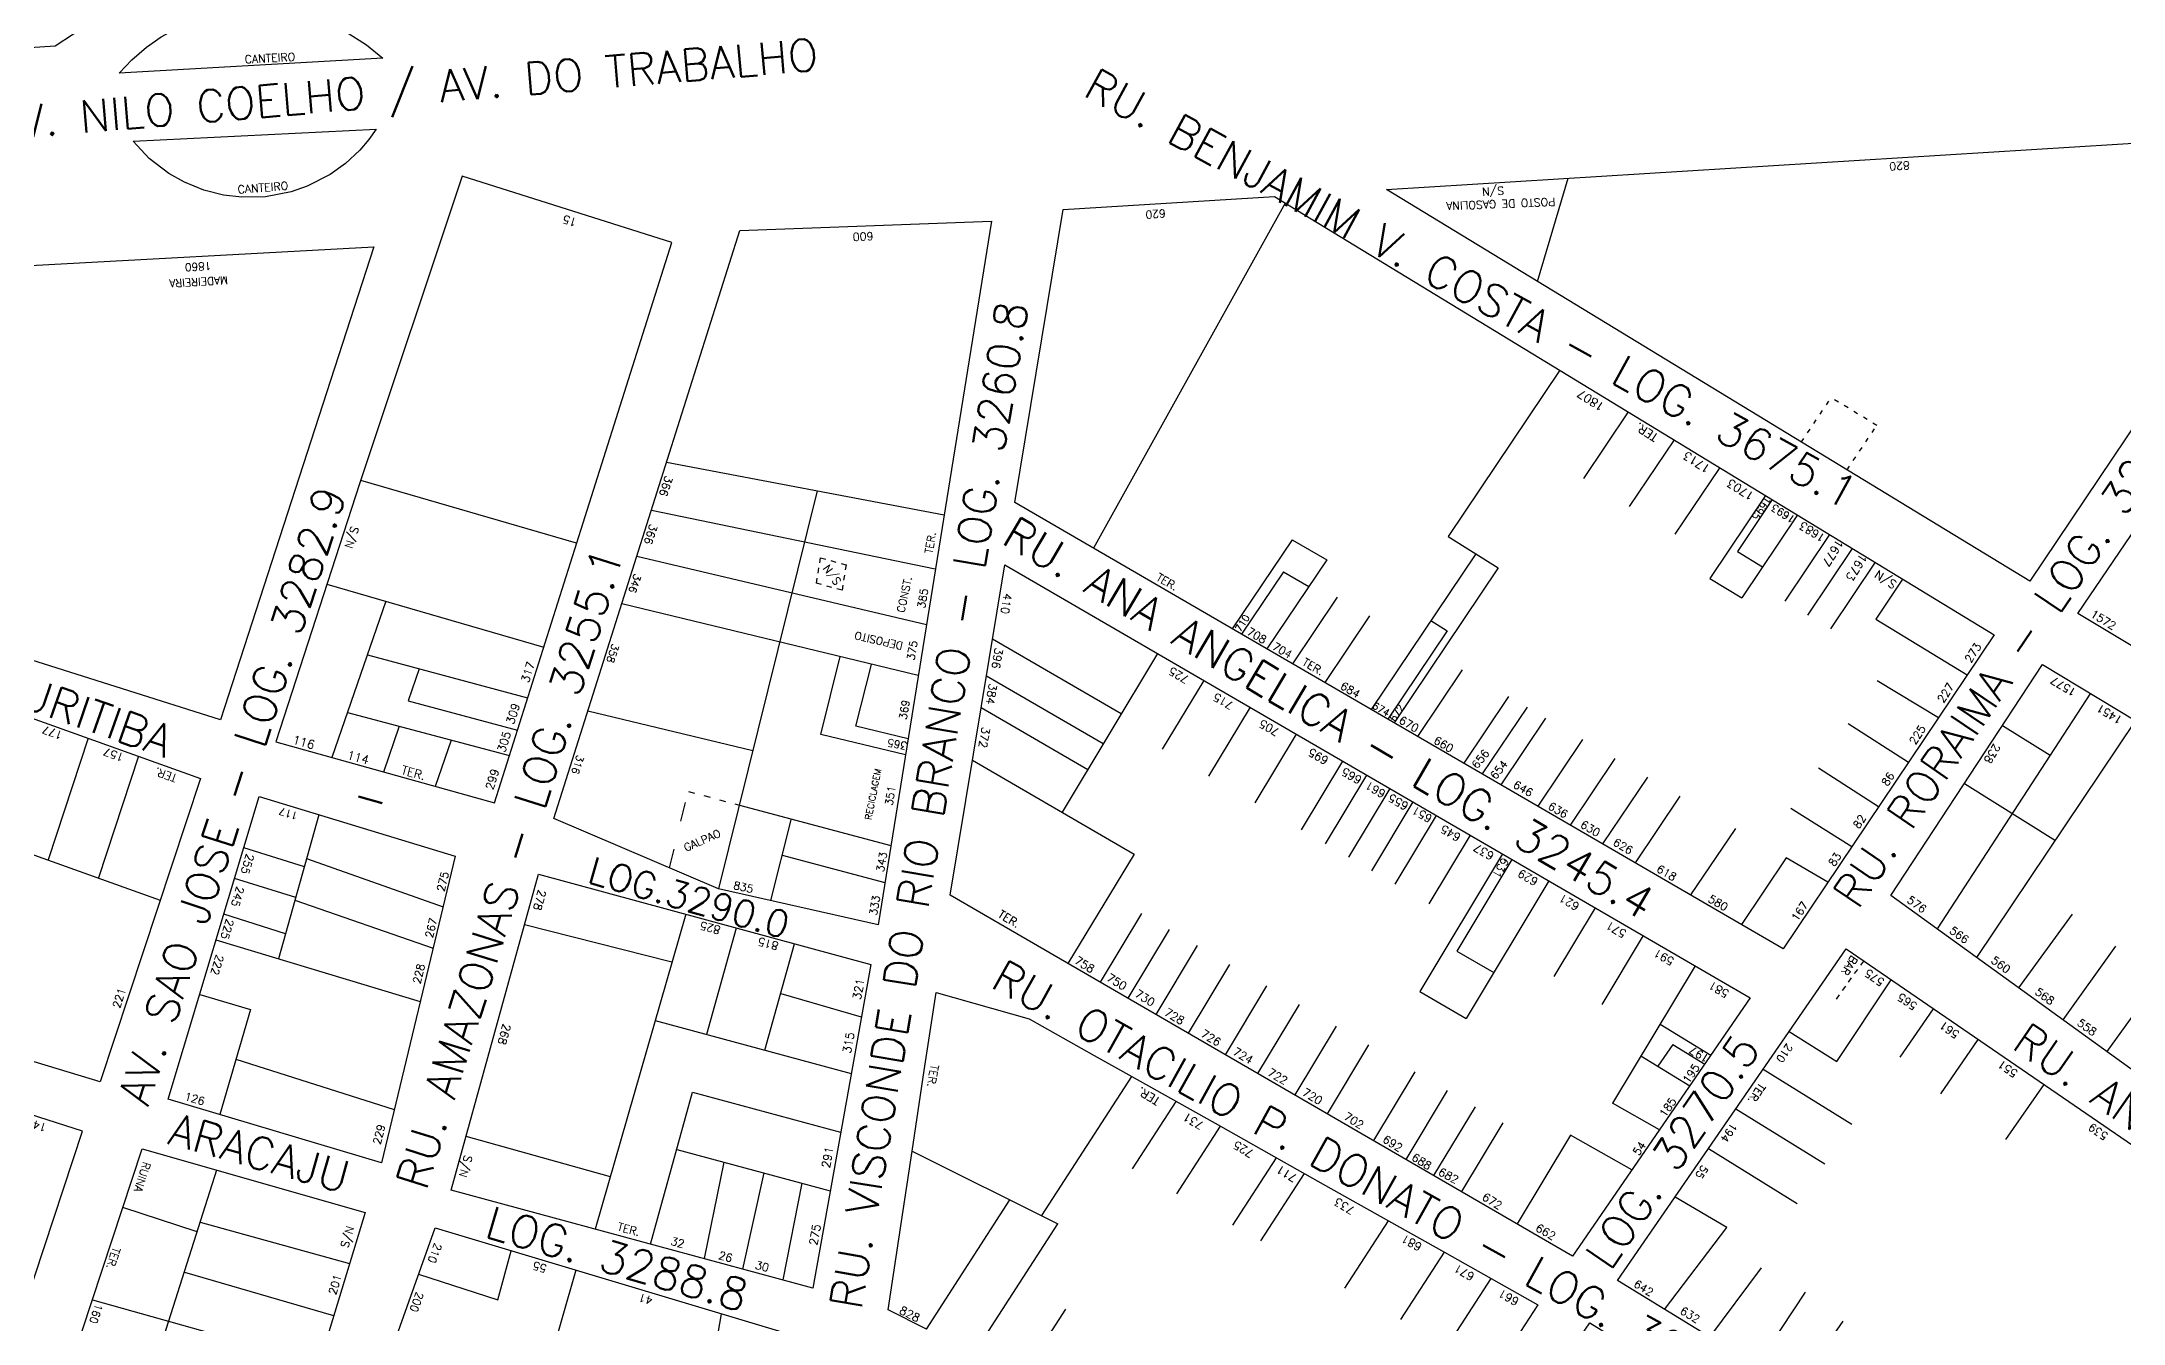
# Model space of a CAD drawing. Extents: x 714896 to 749292, y 8417558 to 8447149.
# Drawn here: x 738860.4 to 739249.2, y 8427683.7 to 8427923.2 of the extents above; entities that cross this region are included whole.
import ezdxf

# ---------------------------------------------------------------- set-up
doc = ezdxf.new("R2010")
doc.units = 0
doc.header["$MEASUREMENT"] = 0
doc.linetypes.add('ACAD_ISO03W100', pattern=[30, 12, -18])
for name, color, linetype in [('LOTE', 7, 'CONTINUOUS'), ('NUM-PORTA', 7, 'CONTINUOUS'), ('QUADRA', 6, 'CONTINUOUS'), ('TEXTO', 7, 'CONTINUOUS'), ('TEXTODERUA', 3, 'CONTINUOUS')]:
    doc.layers.add(name, color=color, linetype=linetype)
doc.styles.add('ROMANS', font='ROMANS.SHX', dxfattribs={"height": 1.5})

msp = doc.modelspace()

# ---------------------------------------------------------------- linework, layer by layer
at = {"layer": 'LOTE', "color": 7}
for p, q in [((739092.65, 8427892.99), (739056.81, 8427828.54)), ((739143.9, 8427861.78), (739123.05, 8427830.72, -6.58)), ((739156.71, 8427853.97), (739148.34, 8427841.52)), ((739165.25, 8427848.77), (739156.88, 8427836.32)), ((738977.1, 8427844.6, 528.31), (739028.93, 8427834.78, 530.31)), ((738960.28, 8427829.43, 529.93), (738919.97, 8427841.14, 529.09)), ((739173.79, 8427843.57), (739165.42, 8427831.12)), ((738986.84, 8427764.88, 528.37), (739005.28, 8427839.26, 529.32)), ((739182.33, 8427838.37), (739171.92, 8427822.87)), ((739183.61, 8427837.59), (739177.11, 8427827.91)), ((739027.29, 8427824.62, 530.31), (738974.25, 8427835.57, 528.31)), ((739188.3, 8427834.73), (739177.9, 8427819.23)), ((739093.92, 8427830.11), (739082.74, 8427813.47)), ((739123.05, 8427830.72, -6.58), (739132.44, 8427824.83)), ((739194.28, 8427831.08), (739185.92, 8427818.63)), ((739198.55, 8427828.48), (739190.19, 8427816.03)), ((739025.61, 8427814.17, 530.31), (738971.52, 8427826.95, 528.31)), ((739005.4, 8427823.87, 529.31), (739005.56, 8427824.83, 529.31)), ((739005.71, 8427825.78, 529.32), (739005.86, 8427826.73, 529.32)), ((739005.86, 8427826.73, 529.32), (739006.82, 8427826.46, 529.35)), ((739007.77, 8427826.2, 529.37), (739008.73, 8427825.93, 529.4)), ((739009.68, 8427825.67, 529.43), (739010.63, 8427825.41, 529.45)), ((739010.63, 8427825.41, 529.45), (739010.48, 8427824.46, 529.45)), ((739100.4, 8427826.34), (739089.23, 8427809.7)), ((739128.21, 8427827.48), (739108.68, 8427798.39)), ((739132.44, 8427824.83), (739113.01, 8427795.88)), ((739177.11, 8427827.91), (739181.8, 8427825.04)), ((739202.82, 8427825.88), (739194.46, 8427813.43)), ((738913.67, 8427821.82, 529.09), (738954.15, 8427810.05, 529.93)), ((739005.1, 8427821.97, 529.3), (739005.25, 8427822.92, 529.3)), ((739006.05, 8427821.71, 529.32), (739005.1, 8427821.97, 529.3)), ((739007.96, 8427821.18, 529.38), (739007.01, 8427821.44, 529.35)), ((739009.86, 8427820.66, 529.43), (739008.91, 8427820.92, 529.4)), ((739010.01, 8427821.61, 529.44), (739009.86, 8427820.66, 529.43)), ((739010.32, 8427823.51, 529.45), (739010.17, 8427822.56, 529.44)), ((739092.29, 8427824.11), (739084.47, 8427812.46)), ((739171.92, 8427822.87), (739177.9, 8427819.23)), ((739207.95, 8427822.76), (739202.93, 8427815.29)), ((738924.67, 8427818.62, 529.48), (738914.59, 8427789.39, 530.14)), ((739024.09, 8427804.74, 530.31), (738968.73, 8427818.1, 528.31)), ((739102.35, 8427819.39), (739093.99, 8427806.93)), ((739108.4, 8427815.87), (739100.04, 8427803.42)), ((739122.89, 8427813.11), (739111.8, 8427796.59)), ((739119.85, 8427815.02, -2.56), (739122.89, 8427813.11)), ((739202.93, 8427815.29), (739220.01, 8427804.88)), ((739068.77, 8427808.85, 530.55), (739050.95, 8427779.19, 530.55)), ((738921.21, 8427808.61, 529.53), (738951.15, 8427800.57, 529.93)), ((738930.88, 8427806.01, 529.7), (738928.81, 8427800.02, 529.84)), ((739005.91, 8427793.74, 530.12), (739009.51, 8427808.26, 530.31)), ((739012.46, 8427795.24, 530.16), (739015.34, 8427806.81, 530.31)), ((739125.69, 8427805.82), (739117.33, 8427793.37)), ((739077.41, 8427803.81, 530.55), (739069.68, 8427790.95, 530.55)), ((739203.2, 8427803.83, -1.19), (739214.62, 8427796.86)), ((739243.04, 8427801.42, 528.77), (739214.38, 8427757.42, 530.79)), ((738917.48, 8427797.85, 529.68), (738947.73, 8427789.76, 529.93)), ((738928.81, 8427800.02, 529.66), (738949.24, 8427794.53, 529.93)), ((738993.23, 8427790.64, 529.42), (738962.39, 8427798.08, 528.31)), ((739086.06, 8427798.8, 530.55), (739078.33, 8427785.94, 530.55)), ((739134.34, 8427800.8), (739125.98, 8427788.35)), ((739137.8, 8427798.79), (739129.44, 8427786.34)), ((738927.17, 8427795.26, 529.94), (738924.22, 8427786.7, 530.14)), ((739021.71, 8427789.93, 530.31), (739005.91, 8427793.74, 529.74)), ((739022.19, 8427792.89, 530.31), (739012.46, 8427795.24, 529.96)), ((739094.71, 8427793.77, 530.55), (739086.98, 8427780.92, 530.55)), ((739141.25, 8427796.78), (739132.89, 8427784.33)), ((739197.79, 8427795.79, -1.19), (739209.05, 8427788.55)), ((739251.46, 8427796.33, 528.77), (739221.76, 8427752.08, 530.79)), ((739226.62, 8427795.42), (739235.5, 8427789.86, 276.52)), ((738936.84, 8427792.68, 529.94), (738933.85, 8427784.01, 530.14)), ((739148.17, 8427792.76), (739139.81, 8427780.31)), ((739103.36, 8427788.75, 530.55), (739095.63, 8427775.9, 530.55)), ((739107.84, 8427786.13, 530.55), (739100.11, 8427773.27, 530.55)), ((739154.22, 8427789.25), (739145.86, 8427776.79)), ((739160.28, 8427785.73), (739151.92, 8427773.28)), ((739192.22, 8427787.49, -1.19), (739203.47, 8427780.25)), ((739112.17, 8427783.63, 530.55), (739104.44, 8427770.77, 530.55)), ((739166.33, 8427782.21), (739157.97, 8427769.76)), ((739219.48, 8427784.56), (739236.52, 8427773.89, 530.32)), ((738912.17, 8427778.73, 528.83), (738904.63, 8427751.82, 528.65)), ((738990.72, 8427780.52, 528.75), (739018.99, 8427772.96)), ((738996.59, 8427762.68, 528.37), (739000.34, 8427777.79, 528.56)), ((739116.49, 8427781.11, 530.55), (739108.77, 8427768.26, 530.55)), ((739120.82, 8427778.6, 530.55), (739113.09, 8427765.75, 530.55)), ((739187.05, 8427779.93, -0.76), (739198.46, 8427772.78)), ((739127.18, 8427774.91, 530.55), (739119.45, 8427762.05, 530.55)), ((739176.71, 8427776.18), (739168.34, 8427763.73)), ((738909.45, 8427769.02, 528.7), (738898.14, 8427772.57, 529.67)), ((738909.85, 8427770.54, 528.77), (738935.34, 8427761.53, 527.35)), ((738998.7, 8427771.17, 358.66), (739017.88, 8427766.05)), ((739064.45, 8427771.35), (739052.02, 8427750.95)), ((739133.23, 8427771.39, 530.55), (739117.78, 8427745.67, 530.55)), ((739134.96, 8427770.36, 530.55), (739124.67, 8427753.24, 530.55)), ((739186.22, 8427770.66), (739177.86, 8427758.2)), ((739194, 8427766.14), (739186.22, 8427770.66)), ((738907.83, 8427763.24, 528.69), (738896.38, 8427766.83, 529.67)), ((739141.89, 8427766.36, 530.55), (739126.44, 8427740.64, 530.55)), ((738907.69, 8427762.79, 528.73), (738933.48, 8427753.82, 527.35)), ((738905.93, 8427756.5, 528.69), (738894.4, 8427760.12, 529.67)), ((738980.68, 8427760.13, 530.91), (738963.75, 8427701.32, 528.04)), ((739065.8, 8427760.29), (739058.08, 8427747.44)), ((739150.54, 8427761.33, 530.55), (739142.81, 8427748.47, 530.55)), ((739239.63, 8427760.17, 530.47), (739229.62, 8427746.39, 530.79)), ((738892.94, 8427755.33, 529.67), (738931.09, 8427743.86, 527.35)), ((738950.56, 8427758.23, 530.91), (738977.82, 8427751.32, 530.6)), ((738984.61, 8427737.7, 530.22), (738990.13, 8427757.57, 530.91)), ((738995.46, 8427734.76, 530.27), (739001, 8427754.61, 530.91)), ((739070.99, 8427757.28), (739063.27, 8427744.43)), ((739159.49, 8427756.13, 530.55), (739151.76, 8427743.27, 530.55)), ((738977.82, 8427751.32, 530.6), (738978.12, 8427751.23, 530.6)), ((739076.19, 8427754.27), (739068.46, 8427741.42)), ((739082.24, 8427750.76), (739074.51, 8427737.91)), ((739169.18, 8427750.5, 530.55), (739153.75, 8427724.82, 526.45)), ((739200.14, 8427750.61, 531.67), (739200.71, 8427751.37, 530.92)), ((739247.72, 8427754.17, 530.47), (739237.87, 8427740.42, 530.79)), ((739089.16, 8427746.75), (739081.43, 8427733.89)), ((739195.68, 8427732.59, 533.25), (739205.82, 8427747.87, 530.92)), ((739196.74, 8427745.88, 533.24), (739197.33, 8427746.67, 533.11)), ((739197.81, 8427747.47, 532.98), (739198.4, 8427748.26, 532.78)), ((739198.98, 8427749.05, 532.51), (739199.57, 8427749.84, 532.16)), ((739256.11, 8427748.39, 530.49), (739246.11, 8427734.46, 530.79)), ((738889.91, 8427745.14, 529.67), (738899.39, 8427742.32, 528.63)), ((738998.41, 8427745.34, 530.73), (739013.46, 8427740.97, 530.83)), ((739095.22, 8427743.24), (739087.49, 8427730.38)), ((739195.57, 8427744.29, 533.45), (739196.16, 8427745.09, 533.35)), ((738899.39, 8427742.32, 528.57), (738893.63, 8427722.71, 527.35)), ((738974.97, 8427740.31), (739011.57, 8427730.4)), ((739102.14, 8427739.22), (739094.41, 8427726.37)), ((739162.66, 8427739.6, -0.43), (739172.12, 8427733.8)), ((739207.52, 8427733.45, 532.41), (739213.69, 8427742.48, 530.92)), ((739108.19, 8427735.71), (739100.47, 8427722.86)), ((739165.02, 8427735.81), (739162.23, 8427731.76)), ((739165.02, 8427735.81), (739170.98, 8427732.15)), ((739186.74, 8427738.2, 534.52), (739195.68, 8427732.59, 533.25)), ((739215.07, 8427726.61, 532.28), (739222.04, 8427736.76, 530.92)), ((738896.66, 8427733.04, 528.41), (738926.23, 8427723.66, 527.35)), ((739159.08, 8427733.69, 530.37), (739168.21, 8427728.09, 530.79)), ((739181.91, 8427731.18, 534.52), (739198.49, 8427720.93, 533.38)), ((739116.84, 8427730.7), (739109.12, 8427717.84)), ((739122.9, 8427727.18), (739115.17, 8427714.33)), ((739227.21, 8427718.05, 532.14), (739234.37, 8427728.31, 530.92)), ((738981.94, 8427726.88), (739009.59, 8427719.39)), ((739128.09, 8427724.17), (739120.36, 8427711.32)), ((739162.52, 8427719.86, 530.79), (739153.75, 8427724.82, 530.19)), ((739176.81, 8427723.76, 534.52), (739193.39, 8427713.52, 533.38)), ((739133.28, 8427721.16), (739125.55, 8427708.31)), ((738939.63, 8427718.68, 530.91), (738966.58, 8427711.15, 529.28)), ((738979, 8427716.21), (739007.63, 8427708.45)), ((739145.89, 8427718.86, 2.65), (739135.93, 8427702.29)), ((739157.37, 8427712.39, 530.79), (739145.89, 8427718.86, 2.65)), ((739171.7, 8427716.35, 534.52), (739188.28, 8427706.11, 533.38)), ((738893.03, 8427712.35, 531.91), (738882.33, 8427678.61, 531.18)), ((738987.82, 8427713.82, 529.82), (738984.14, 8427695.79, 528.04)), ((738995.28, 8427711.8, 529.97), (738991.3, 8427693.85, 528.04)), ((739002.37, 8427709.88, 530.29), (738998.78, 8427691.82, 528.04)), ((738889.43, 8427700.79, 531.46), (738875.53, 8427705.32, 531.91)), ((739175.1, 8427701.6, 533.68), (739165.46, 8427707.3, 534.52)), ((738889.99, 8427702.58, 531.5), (738917.87, 8427694.88, 530.25)), ((739163.48, 8427686.31, 533.17), (739175.1, 8427701.6, 533.68)), ((738945.6, 8427688.1, 531.56), (738948.1, 8427697.25, 532.09)), ((738887.08, 8427693.27, 531.35), (738914.91, 8427685.14, 530.25)), ((738930.79, 8427692.87, 530.74), (738945.6, 8427688.1, 531.56)), ((738960.15, 8427693.64, 532.09), (738942.86, 8427633.76, 530.41)), ((739181.5, 8427694.09, 533.4), (739171.89, 8427681.15, 533.17)), ((739189.74, 8427689.53, 533.27), (739180.65, 8427675.78, 533.17)), ((738869.85, 8427688.09, 531.91), (738912.19, 8427676.17, 530.25)), ((739196.77, 8427684.14, 533.19), (739187.93, 8427671.32, 533.17))]:
    msp.add_line(p, q, dxfattribs=at)
at = {"layer": 'LOTE', "color": 7, "linetype": 'ACAD_ISO03W100', "ltscale": 0.3}
msp.add_line((738977.62, 8427768.81), (738981.16, 8427783.07, 707.55), dxfattribs=at)
at = {"layer": 'LOTE', "color": 7, "linetype": 'ACAD_ISO03W100', "ltscale": 0.1}
msp.add_line((738981.16, 8427783.07, 707.55), (738990.72, 8427780.52, 528.75), dxfattribs=at)
at = {"layer": 'LOTE', "color": 7, "linetype": 'CONTINUOUS'}
msp.add_lwpolyline([(738936.97, 8427936.25), (738933.82, 8427926.76), (738926.63, 8427930.28), (738918.21, 8427933.11), (738909.85, 8427934.73), (738905.65, 8427935.12), (738902.11, 8427935.24), (738894.1, 8427934.78), (738886.1, 8427933.32), (738877.61, 8427930.58), (738869.75, 8427926.79), (738862.9, 8427922.32), (738851.38, 8427921.59), (738851.38, 8427921.59)], dxfattribs=at)
at = {"layer": 'LOTE', "color": 7, "ltscale": 0.07, "flags": 128}
msp.add_lwpolyline([(739139.76, 8427878.35), (739145.51, 8427897.63)], dxfattribs=at)
at = {"layer": 'LOTE', "color": 7, "linetype": 'ACAD_ISO03W100', "ltscale": 0.07, "flags": 128}
for points in [[(739189.02, 8427848.34), (739194.59, 8427856.64)], [(739203.13, 8427851.44), (739194.59, 8427856.64)], [(739197.56, 8427843.14), (739203.13, 8427851.44)]]:
    msp.add_lwpolyline(points, dxfattribs=at)
at = {"layer": 'LOTE', "color": 7, "flags": 128}
for points in [[(739093.92, 8427830.11), (739100.4, 8427826.34)], [(739092.29, 8427824.11), (739097.05, 8427821.35)], [(739037.97, 8427811.59), (739062.02, 8427797.62)], [(739036.83, 8427804.69), (739058.65, 8427792.01)], [(739035.86, 8427798.77), (739055.76, 8427787.2)], [(739034.24, 8427788.9), (739064.45, 8427771.35)], [(739047.18, 8427703.87), (739063.97, 8427729.83)], [(738974.11, 8427698.51), (738981.94, 8427726.88)], [(739064.1, 8427712.58), (739072.25, 8427725.17)], [(739072.38, 8427707.92), (739080.53, 8427720.52)], [(739022.95, 8427715.88), (739050.18, 8427702.32)], [(739082.84, 8427702.04), (739090.99, 8427714.63)], [(739088.07, 8427699.09), (739096.22, 8427711.69)], [(739025.63, 8427682.64), (739041.23, 8427706.77)], [(739034.58, 8427678.19), (739050.18, 8427702.32)], [(739103.76, 8427690.27), (739111.9, 8427702.87)], [(739114.22, 8427684.39), (739122.36, 8427696.98)], [(739119.79, 8427674.61), (739131.08, 8427692.08)], [(739043.53, 8427673.73), (739051.68, 8427686.33)]]:
    msp.add_lwpolyline(points, dxfattribs=at)
at = {"layer": 'LOTE', "color": 7, "linetype": 'CONTINUOUS', "flags": 128}
for points in [[(738869.09, 8427793.02), (738861.58, 8427770.28)], [(738878.5, 8427789.65), (738870.98, 8427766.91)], [(738847.16, 8427775.43), (738882.51, 8427762.79)]]:
    msp.add_lwpolyline(points, dxfattribs=at)
at = {"layer": 'LOTE', "color": 7, "flags": 128}
for points, elevation in [([(739124.67, 8427753.24), (739131.59, 8427749.22)], 530.55), ([(739117.78, 8427745.67), (739126.44, 8427740.64)], 530.55), ([(738980.2, 8427644.06), (738987.34, 8427685.49)], 531.62)]:
    msp.add_lwpolyline(points, dxfattribs=dict(at, elevation=elevation))
at = {"layer": 'QUADRA', "color": 6}
for points in [[(738874.83, 8427917.24), (738877.24, 8427919.78), (738879.94, 8427922.1), (738882.7, 8427924.03), (738885.56, 8427925.63), (738888.26, 8427926.84), (738891.3, 8427927.88), (738894.27, 8427928.6), (738896.8, 8427928.99), (738899.74, 8427929.21), (738903.72, 8427929.1), (738907.75, 8427928.52), (738911.53, 8427927.5), (738913.82, 8427926.65), (738917.12, 8427925.08), (738921.05, 8427922.58), (738924.08, 8427920.08), (738874.83, 8427917.24)], [(738877.45, 8427904.59), (738922.84, 8427906.78), (738921.49, 8427904.89), (738919.8, 8427902.9), (738917.11, 8427900.39), (738914.24, 8427898.33), (738909.97, 8427896.14), (738906.97, 8427895.1), (738902.19, 8427894.19), (738897.75, 8427894.09), (738894.36, 8427894.5), (738890.68, 8427895.42), (738887.08, 8427896.88), (738884.15, 8427898.53), (738880.48, 8427901.35), (738877.45, 8427904.59)], [(739111.57, 8427895.52), (739288.23, 8427906.49), (739231.72, 8427822.33), (739111.57, 8427895.52)], [(738961.49, 8427833.25), (738978.07, 8427885.62), (738938.9, 8427898.02), (738919.76, 8427840.52), (738904.1, 8427792.32), (738944.93, 8427780.92), (738961.49, 8427833.25)], [(739185.64, 8427753.68), (739042.16, 8427837.05), (739051.16, 8427891.77), (739090.64, 8427894.22), (739225.03, 8427812.35), (739185.64, 8427753.68)], [(738956.06, 8427777.99), (738990.75, 8427887.89), (739037.75, 8427889.63), (739016.61, 8427758.15), (738986.82, 8427764.89)], [(738856.01, 8427881.22), (738922.43, 8427884.82), (738893.79, 8427796.48), (738835.1, 8427814.98), (738856.01, 8427881.22)], [(739275, 8427866.82), (739360.55, 8427811.15), (739328.62, 8427763.52), (739240.67, 8427816.3), (739275, 8427866.82)], [(739040.24, 8427825.41), (739179.48, 8427744.51), (739146.31, 8427696.27), (739030.09, 8427763.67), (739040.24, 8427825.41)], [(738832.48, 8427806.1), (738890.06, 8427785.52), (738871.32, 8427728.84), (738814.36, 8427746.07), (738832.48, 8427806.1)], [(739234.1, 8427806.8), (739321.54, 8427753.96), (739287.41, 8427704.57), (739205.76, 8427763.66), (739234.1, 8427806.8)], [(738901, 8427782.15), (738937.62, 8427770.96), (738923.83, 8427713.7), (738884.02, 8427725.57), (738901, 8427782.15)], [(738953.15, 8427767.61), (739015.22, 8427750.75), (739004.4, 8427690.29), (738936.84, 8427708.59), (738953.15, 8427767.61)], [(739197.4, 8427753.66), (739281.56, 8427695.96), (739241.02, 8427638.77), (739154.71, 8427691.69), (739197.4, 8427753.66)], [(738810.86, 8427737.89), (738793.09, 8427683.3), (738850.13, 8427665.57), (738868.03, 8427719.63), (738810.86, 8427737.89)], [(738879.16, 8427716.33), (738920.78, 8427704.41), (738903.12, 8427646.29), (738860.45, 8427659.64), (738879.16, 8427716.33)], [(738933.86, 8427701.52), (739003.59, 8427680.63), (738994.87, 8427618.12), (738912.95, 8427642.75), (738933.86, 8427701.52)]]:
    msp.add_lwpolyline(points, close=True, dxfattribs=at)
at = {"layer": 'QUADRA', "linetype": 'CONTINUOUS'}
msp.add_lwpolyline([(739025.63, 8427682.64), (739018.46, 8427686.22), (739020.96, 8427702.72), (739022.95, 8427715.88), (739025.23, 8427730.97), (739027.43, 8427745.54), (739044.79, 8427740.62), (739056.97, 8427733.77), (739063.97, 8427729.83), (739080.53, 8427720.52), (739090.99, 8427714.63), (739100.15, 8427709.48), (739111.9, 8427702.87), (739122.36, 8427696.98), (739131.08, 8427692.08), (739139.79, 8427687.18), (739134.16, 8427678.47)], dxfattribs=at)
at = {"layer": 'QUADRA', "color": 6, "linetype": 'CONTINUOUS'}
msp.add_lwpolyline([(739117.43, 8427637), (739149.54, 8427683.78), (739235.53, 8427630.66), (739202.24, 8427584.22), (739156.64, 8427614.77), (739117.43, 8427637)], close=True, dxfattribs=at)

# ---------------------------------------------------------------- texts
at = {"layer": 'NUM-PORTA', "color": 7, "style": 'ROMANS'}
for s, height, rotation, p in [('820', 1.492, 183.5618, (739209.24, 8427900.8, -272.47)), ('S/N', 1.492, 183.5618, (739133.45, 8427896.09, -272.47)), ('15', 1.523, 161.9745, (738960.48, 8427889.99)), ('620', 1.467, 184.8599, (739070.25, 8427891.84)), ('600', 1.505, 182.7169, (739015.69, 8427887.58)), ('366', 1.5, 251.9893, (738976.87, 8427842.18)), ('S/N', 1.522, 252.1318, (738918.21, 8427832.77)), ('366', 1.5, 251.9893, (738974.02, 8427833.18)), ('1683', 1.5, 148.005, (739193.65, 8427830.85)), ('1677', 1.572, 238.005, (739195.67, 8427830.35)), ('S/N', 1.5, 125.4938, (739009.83, 8427822.3)), ('1673', 1.572, 238.005, (739200.1, 8427827.65)), ('346', 1.392, 251.9893, (738971.07, 8427823.85)), ('385', 1.438, 80.6574, (739025.35, 8427817.21)), ('410', 1.518, 260.5163, (739040.12, 8427820.21)), ('1572', 1.477, 328.4841, (739242.9, 8427815.83)), ('710', 1.3, 56.9455, (739084.26, 8427812.77)), ('708', 1.483, 329.8519, (739085.31, 8427812.51)), ('358', 1.392, 251.9893, (738966.94, 8427810.78)), ('375', 1.438, 80.5297, (739023.37, 8427807.47)), ('396', 1.518, 260.5163, (739038.44, 8427810)), ('704', 1.483, 329.8519, (739090.07, 8427809.74)), ('273', 1.492, 57.4182, (739220.69, 8427806.97)), ('317', 1.527, 72.5708, (738951.34, 8427803.25)), ('725', 1.518, 149.9537, (739074.82, 8427804.44)), ('384', 1.518, 260.5163, (739037.34, 8427803.32)), ('715', 1.518, 149.9537, (739083.13, 8427799.61)), ('684', 1.483, 329.8519, (739102.78, 8427802.36)), ('227', 1.484, 57.0535, (739215.57, 8427799.49)), ('1577', 1.485, 148.8957, (739240.55, 8427802.03)), ('309', 1.532, 72.726, (738948.56, 8427795.49, -529.93)), ('369', 1.438, 80.5358, (739021.91, 8427796.39, -530.31)), ('674', 1.3, 329.8519, (739108.78, 8427798.72)), ('672', 1.3, 56.9455, (739113.08, 8427796)), ('1451', 1.485, 148.8957, (739249.16, 8427796.82)), ('177', 1.494, 160.3246, (738864.45, 8427794.16)), ('116', 1.614, 344.6583, (738907.11, 8427792.04)), ('305', 1.532, 72.726, (738946.9, 8427790.24, -529.93)), ('372', 1.518, 260.5163, (739036.01, 8427795.2)), ('705', 1.518, 149.9537, (739091.7, 8427794.63)), ('670', 1.483, 329.8519, (739113.72, 8427795.96)), ('225', 1.482, 56.9924, (739210.3, 8427791.66)), ('157', 1.494, 160.3246, (738875.89, 8427790.02)), ('114', 1.614, 344.6583, (738917.27, 8427789.2)), ('316', 1.392, 251.9893, (738960.38, 8427790)), ('365', 1.438, 168.8411, (739022.11, 8427792.23, -530.31)), ('695', 1.518, 149.9537, (739100.88, 8427789.29)), ('660', 1.483, 329.8519, (739120.21, 8427792.19)), ('656', 1.483, 51.1786, (739128.48, 8427787.19)), ('238', 1.485, 238.8957, (739225.03, 8427792.16)), ('299', 1.532, 72.726, (738944.68, 8427783.25)), ('665', 1.518, 149.9537, (739107.11, 8427785.66, -530.55)), ('654', 1.483, 51.1786, (739131.94, 8427785.18)), ('86', 1.481, 56.9346, (739205.13, 8427783.92)), ('351', 1.438, 80.5358, (739019.28, 8427780.34, -530.31)), ('661', 1.518, 149.9537, (739111.56, 8427783.08, -530.55)), ('655', 1.518, 149.9537, (739115.83, 8427780.77)), ('646', 1.483, 329.8519, (739135.06, 8427783.92)), ('117', 1.394, 163.3607, (738908.39, 8427779.1)), ('651', 1.5, 149.9537, (739120.25, 8427778.43)), ('636', 1.483, 329.8368, (739141.58, 8427779.91)), ('82', 1.481, 56.9488, (739199.82, 8427775.98)), ('645', 1.518, 149.9537, (739125.59, 8427774.95)), ('630', 1.483, 329.8237, (739147.61, 8427776.47)), ('626', 1.483, 329.8087, (739153.72, 8427773.16)), ('343', 1.448, 80.168, (739017.67, 8427767.94)), ('637', 1.518, 149.9593, (739131.8, 8427771.47)), ('631', 1.517, 239.9724, (739133.22, 8427770.88)), ('83', 1.48, 56.9987, (739195.22, 8427768.91)), ('275', 1.452, 76.1492, (738935.57, 8427764.26)), ('835', 1.448, 347.5611, (738989.48, 8427764.89)), ('629', 1.517, 149.9724, (739140.03, 8427766.66)), ('618', 1.483, 329.7852, (739161.85, 8427768.18)), ('278', 1.502, 254.7363, (738953.18, 8427764.82)), ('333', 1.448, 80.168, (739016.36, 8427759.82)), ('621', 1.517, 150.0204, (739147.74, 8427762.02, -530.55)), ('580', 1.483, 329.7312, (739171.47, 8427762.58)), ('167', 1.479, 56.9272, (739188.31, 8427758.68)), ('267', 1.452, 76.1492, (738933.39, 8427755.58)), ('825', 1.5, 164.8742, (738987.3, 8427757.81)), ('571', 1.517, 150.0204, (739156.5, 8427756.93, -530.55)), ('815', 1.5, 164.8742, (738998.13, 8427754.83)), ('566', 1.482, 324.0982, (739216.56, 8427756.78)), ('228', 1.455, 76.2275, (738931.09, 8427747.04)), ('758', 1.507, 328.6004, (739053.13, 8427751.09)), ('591', 1.516, 150.1335, (739165.42, 8427751.79)), ('560', 1.482, 324.096, (739224.32, 8427751.22)), ('321', 1.532, 79.5812, (739013.35, 8427744.06)), ('750', 1.507, 328.6568, (739059.13, 8427747.86, -527.08)), ('581', 1.514, 150.639, (739175.67, 8427745.74)), ('575', 1.488, 145.3053, (739204.69, 8427747.81)), ('221', 1.472, 71.9219, (738874.96, 8427742.46)), ('730', 1.507, 328.4624, (739064.4, 8427744.86, -527.08)), ('565', 1.489, 145.3452, (739210.81, 8427743.32)), ('568', 1.481, 324.0944, (739232.53, 8427745.33)), ('268', 1.522, 254.6325, (738946.58, 8427739.78)), ('728', 1.507, 329.0396, (739069.9, 8427741.41)), ('561', 1.49, 145.4144, (739218.67, 8427738.03)), ('558', 1.481, 324.0949, (739240.41, 8427739.54)), ('315', 1.537, 79.6662, (739011.49, 8427734.04)), ('726', 1.507, 328.9327, (739076.72, 8427737.39)), ('724', 1.507, 329.4892, (739082.72, 8427734.04)), ('197', 1.487, 148.7969, (739171.96, 8427733.6)), ('722', 1.506, 329.7175, (739089.18, 8427730.16)), ('195', 1.487, 55.3377, (739167.98, 8427728.38)), ('551', 1.491, 145.4635, (739229.57, 8427730.75)), ('720', 1.506, 329.3305, (739095.67, 8427726.44)), ('126', 1.479, 343.475, (738886.93, 8427725.48)), ('185', 1.487, 55.3377, (739163.64, 8427722.07)), ('149', 1.519, 162.2318, (738861.49, 8427720.87)), ('229', 1.46, 75.7243, (738923.64, 8427717.01)), ('731', 1.529, 149.1114, (739077.57, 8427721.1)), ('702', 1.506, 328.0972, (739103.43, 8427721.96)), ('194', 1.445, 235.531, (739175.97, 8427721.27, 534.52)), ('291', 1.539, 79.6575, (739007.55, 8427712.63)), ('725', 1.529, 149.1114, (739086.9, 8427715.86)), ('692', 1.506, 328.1325, (739110.67, 8427717.7)), ('54', 1.487, 55.3195, (739158.67, 8427714.91)), ('S/N', 1.523, 254.6105, (738939.38, 8427715.27)), ('711', 1.529, 149.1114, (739095, 8427711.3)), ('688', 1.506, 328.1449, (739116.09, 8427714.32)), ('682', 1.506, 332.1673, (739121.08, 8427711.52)), ('55', 1.445, 235.531, (739170.54, 8427713.4)), ('672', 1.506, 327.8224, (739129.27, 8427706.92)), ('733', 1.529, 149.1114, (739105.78, 8427705.24)), ('S/N', 1.489, 73.3942, (738917.6, 8427697.68)), ('275', 1.539, 79.6575, (739005.21, 8427698.17)), ('681', 1.527, 150.6925, (739118.33, 8427698.44)), ('662', 1.505, 330.1955, (739139.25, 8427701.09)), ('210', 1.479, 249.2287, (738933.81, 8427698.85)), ('32', 1.494, 344.898, (738977.74, 8427698.41)), ('26', 1.495, 344.9105, (738986.7, 8427695.77)), ('201', 1.487, 73.2155, (738915.34, 8427688.93)), ('55', 1.498, 163.5353, (738954.84, 8427694.56)), ('30', 1.496, 344.9721, (738993.51, 8427693.97)), ('671', 1.525, 150.6983, (739128.14, 8427692.9)), ('200', 1.474, 250.1226, (738930.39, 8427689.71)), ('41', 1.498, 163.5097, (738974.65, 8427688.59)), ('661', 1.525, 150.6983, (739136.46, 8427688.22)), ('642', 1.482, 328.1567, (739157.58, 8427690.68)), ('160', 1.469, 251.8079, (738870.44, 8427687.51)), ('828', 1.528, 333.3392, (739020.41, 8427685.63)), ('632', 1.488, 328.3696, (739166.23, 8427685.65))]:
    msp.add_text(s, height=height, rotation=rotation, dxfattribs=at).set_placement(p)
at = {"layer": 'NUM-PORTA', "style": 'ROMANS'}
for s, height, rotation, p in [('1860', 1.445, 183.2598, (738892.04, 8427881.98)), ('1807', 1.573, 147.0854, (739152.4, 8427855.33)), ('1713', 1.573, 147.415, (739172.18, 8427843.78)), ('1703', 1.573, 147.415, (739180.36, 8427838.65)), ('1695', 1.4, 235.7019, (739182.4, 8427838.35)), ('1693', 1.4, 147.415, (739188.03, 8427834.29)), ('S/N', 1.573, 147.415, (739207.01, 8427822.16)), ('255', 1.486, 253.2805, (738898.66, 8427771.56)), ('245', 1.486, 253.2805, (738896.83, 8427765.46)), ('576', 1.487, 324.1083, (739208.61, 8427762.48)), ('225', 1.486, 253.2805, (738894.88, 8427759.38)), ('222', 1.486, 253.2805, (738893, 8427752.71)), ('210', 1.445, 235.5616, (739186.35, 8427736.13, -534.52)), ('539', 1.491, 145.4482, (739246.47, 8427719.04))]:
    msp.add_text(s, height=height, rotation=rotation, dxfattribs=at).set_placement(p)
at = {"layer": 'TEXTO', "style": 'ROMANS'}
for s, height, rotation, p in [('CANTEIRO', 1.5, 2.9429, (738898.34, 8427919.09)), ('CANTEIRO', 1.5, 4.4732, (738897.05, 8427894.77)), ('MADEIREIRA', 1.445, 183.2598, (738895.12, 8427879.32)), ('TER.', 1.573, 147.0854, (739162.43, 8427849.66)), ('TER.', 1.438, 80.6061, (739026.74, 8427827.4)), ('CONST.', 1.44, 77.7631, (739021.49, 8427816.37)), ('TER.', 1.483, 329.9488, (739068.39, 8427822.64)), ('DEPOSITO', 1.44, 167.0811, (739021.35, 8427810.92)), ('TER.', 1.483, 329.9488, (739095.68, 8427806.79)), ('TER.', 1.491, 160.2068, (738885.78, 8427786.17)), ('RECICLAGEM', 1.2, 78.8672, (739015.31, 8427777.67, 0.01)), ('TER.', 1.508, 329.1332, (739038.86, 8427759.71)), ('BAR', 1.482, 238.1763, (739198.39, 8427752.56)), ('TER.', 1.5, 260.4061, (739026.45, 8427732.14)), ('TER.', 1.445, 235.5616, (739181.25, 8427728.72, -534.52)), ('RUINA', 1.479, 252.2995, (738879.36, 8427714.01)), ('TER.', 1.494, 344.8749, (738967.8, 8427701.09)), ('TER.', 1.469, 251.8071, (738873.71, 8427698.06))]:
    msp.add_text(s, height=height, rotation=rotation, dxfattribs=at).set_placement(p)
at = {"layer": 'TEXTO', "color": 7, "style": 'ROMANS'}
for s, height, rotation, p in [('POSTO DE GASOLINA', 1.4923, 182.3311, (739143.05, 8427894, -272.47)), ('TER.', 1.614, 344.6583, (738927.41, 8427786.37)), ('GALPAO', 1.448, 23.6989, (738980.71, 8427771.81)), ('TER.', 1.529, 149.1114, (739069.39, 8427725.71))]:
    msp.add_text(s, height=height, rotation=rotation, dxfattribs=at).set_placement(p)
at = {"layer": 'TEXTODERUA', "style": 'ROMANS'}
for s, height, rotation, p in [('AV. GOV. NILO COELHO / AV. DO TRABALHO', 6, 4.8565, (738829.58, 8427902.88)), ('RU. BENJAMIM V. COSTA - LOG. 3675.1', 6, 331.4651, (739054.59, 8427913.18)), ('RU. VISCONDE DO RIO BRANCO - LOG. 3260.8', 6, 80.5666, (739013.46, 8427686.04)), ('RU. RORAIMA - LOG. 3270.5', 6, 55.762, (739199.57, 8427760.8)), ('AV. SAO JOSE - LOG. 3282.9', 6, 72.0736, (738880.25, 8427724.02)), ('RU. ANA ANGELICA - LOG. 3245.4', 6, 329.4967, (739039.37, 8427829.55)), ('RU. AMAZONAS - LOG. 3255.1', 6, 72.7892, (738932.2, 8427708.31)), ('RU. CURITIBA', 6, 340.6773, (738833.93, 8427806.7)), ('- ', 6, 343.9428, (738917.83, 8427779.97)), ('LOG.3290.0', 5, 343.9428, (738962.06, 8427766.16)), ('RU. OTACILIO P. DONATO - LOG. 3265.9', 6, 330.9258, (739037.33, 8427746.65)), ('RU. ANA ANGELICA - LOG. 3245.4', 6, 325.3148, (739228.03, 8427735.27)), ('LOG. 3270.5', 6, 55.762, (739153.26, 8427693.3)), ('ARACAJU ', 6, 344.2066, (738883.67, 8427717.34)), (' LOG. 3288.8', 6, 343.6463, (738938.89, 8427701.12))]:
    msp.add_text(s, height=height, rotation=rotation, dxfattribs=at).set_placement(p)

doc.saveas('drawing.dxf')
